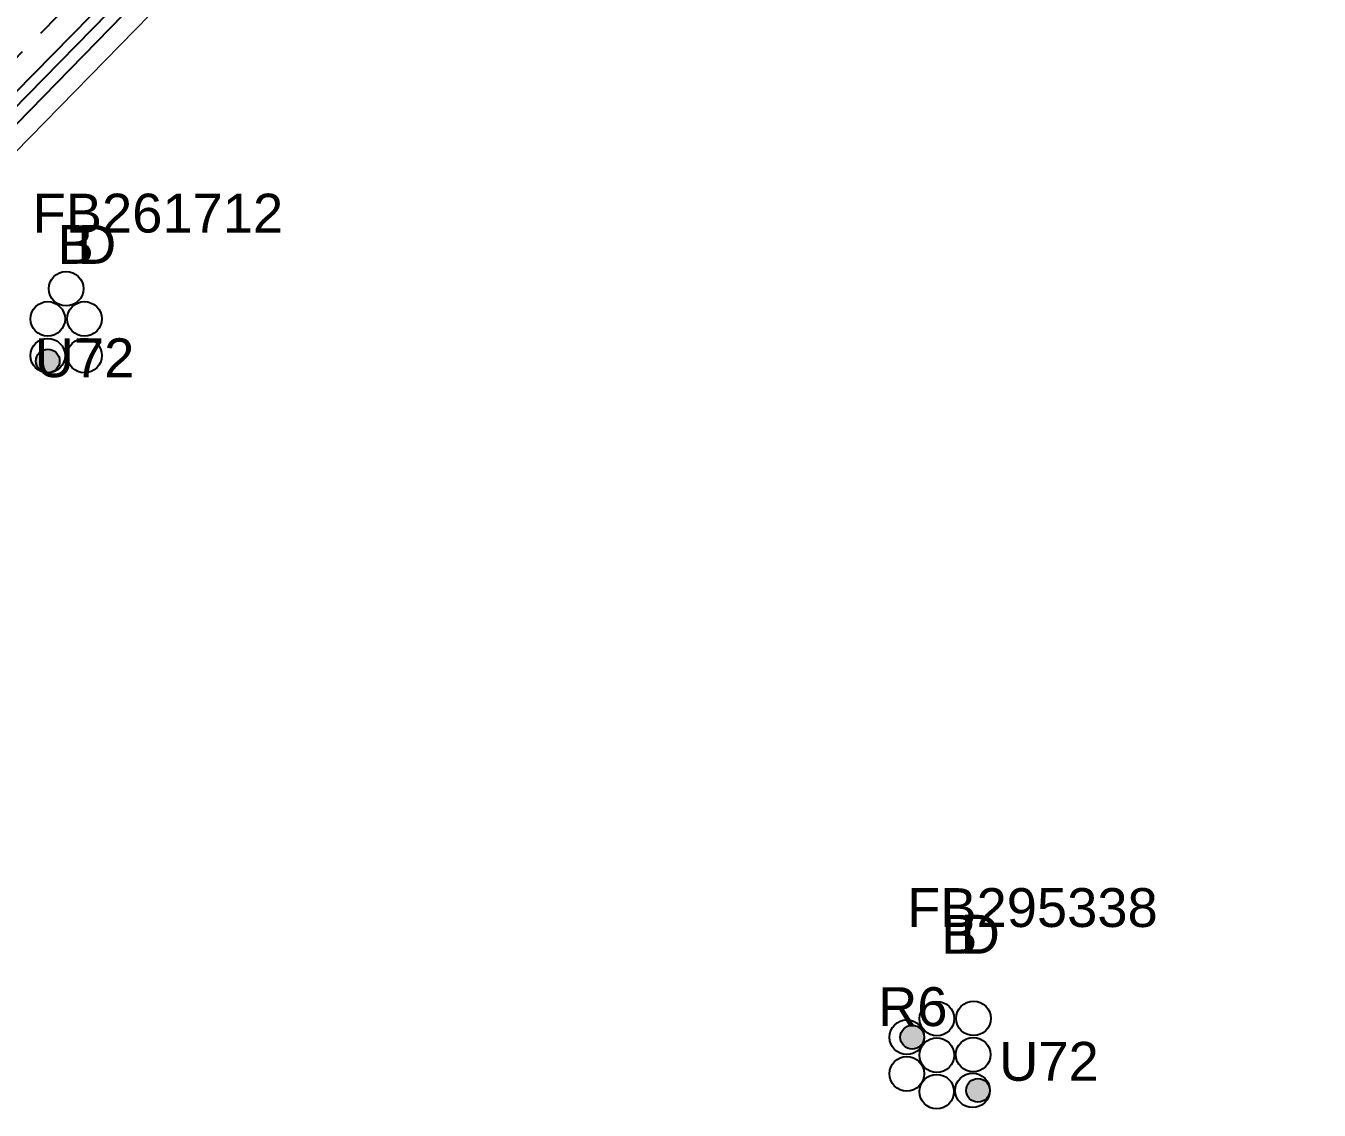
# Model space of a CAD drawing. Header units: metres. Extents: x 0 to 294317, y 0 to 6233398.
# Drawn here: x 292469.4 to 292529.3, y 6232106.2 to 6232156.4 of the extents above; entities that cross this region are included whole.
import ezdxf
from ezdxf.enums import TextEntityAlignment as Align

# ---------------------------------------------------------------- set-up
doc = ezdxf.new("R2010")
doc.units = ezdxf.units.M
doc.linetypes.add('Cable Exist UG', pattern=[8.2, 4, -1.2, 1.8, -1.2])
doc.layers.get('0').update_dxf_attribs({"color": 6})
for name, color, linetype in [('_User Miscellaneous2', 7, 'Continuous'), ('Duct_SP_EXT', 7, 'Continuous'), ('Mains_HV_EXT', 7, 'Continuous'), ('Services_SP_EXT', 7, 'Continuous')]:
    doc.layers.add(name, color=color, linetype=linetype)
doc.layers.add('Cadastre Land Parcels_SP_EXT', color=9, linetype='Continuous', lineweight=5)
doc.layers.add('Cadastre Roads_SP_EXT', color=9, linetype='Continuous', lineweight=5)
doc.styles.get("Standard").update_dxf_attribs({"font": 'arial.ttf'})

# ---------------------------------------------------------------- blocks, each defined once
blk = doc.blocks.new('DUCT_EXT')
blk.add_circle((0, 0.8), 0.8)
at = {"flags": 1}
blk.add_attdef('Z', (0, 0), '', height=0.2, dxfattribs=at)
at = {"flags": 9}
for tag, p in [('DUCT_CODE', (0, 0)), ('XSECT_TYPE', (0, -0.2)), ('STATE', (0, -0.6)), ('FB_REFERENCE', (0, -0.4)), ('NOTES', (0, -0.8))]:
    blk.add_attdef(tag, text='', height=0.2, dxfattribs=at).set_placement(p, align=Align.MIDDLE_LEFT)
blk = doc.blocks.new('CABLE_LARGE_EXT')
h = blk.add_hatch(color=256)
edge = h.paths.add_edge_path()
edge.add_arc((0, 0.55), 0.55, 0, 360)
blk.add_circle((0, 0.55), 0.55)
at = {"flags": 1}
blk.add_attdef('Z', (0, 0), '', height=0.2, dxfattribs=at)
at = {"flags": 9}
for tag, p in [('COND_CODE', (0, 0)), ('XSECT_SIZE', (0, -0.6)), ('STATE', (0, -0.4)), ('FB_REFERENCE', (0, -0.2)), ('NOTES', (0, -0.8))]:
    blk.add_attdef(tag, text='', height=0.2, dxfattribs=at).set_placement(p, align=Align.MIDDLE_LEFT)

msp = doc.modelspace()

# ---------------------------------------------------------------- linework, layer by layer
at = {"layer": 'Cadastre Land Parcels_SP_EXT', "linetype": 'Continuous'}
msp.add_lwpolyline([(292529.337, 6232212.336), (292440.469, 6232121.472)], dxfattribs=at)
at = {"layer": 'Cadastre Roads_SP_EXT', "linetype": 'Continuous'}
msp.add_lwpolyline([(292382.691, 6232062.396), (292440.469, 6232121.472), (292529.337, 6232212.336), (292487.544, 6232247.522), (292479.392, 6232254.385), (292476.066, 6232248.442), (292466.732, 6232238.647), (292437.997, 6232207.767), (292431.162, 6232198.449), (292428.874, 6232190.32), (292378.459, 6232144.707)], dxfattribs=at)
at = {"layer": 'Duct_SP_EXT'}
for p, q in [((292361.964, 6232044.005), (292499.488, 6232184.551)), ((292362.325, 6232043.688), (292499.831, 6232184.216))]:
    msp.add_line(p, q, dxfattribs=at)
at = {"layer": 'Mains_HV_EXT', "linetype": 'Cable Exist UG'}
msp.add_lwpolyline([(292332.829, 6232010.983), (292334.203, 6232010.281), (292361.247, 6232044.681), (292498.832, 6232185.468)], dxfattribs=at)
at = {"layer": 'Services_SP_EXT'}
msp.add_lwpolyline([(292384.565, 6232061.953), (292383.592, 6232064.333), (292508.021, 6232191.897), (292524.301, 6232208.722), (292524.654, 6232210.591)], dxfattribs=at)

# ---------------------------------------------------------------- block references
at = {"layer": 'Duct_SP_EXT'}
for name, p in [('DUCT_EXT', (292471.313, 6232143.47)), ('DUCT_EXT', (292470.463, 6232142.07)), ('DUCT_EXT', (292472.163, 6232142.07)), ('DUCT_EXT', (292470.463, 6232140.37)), ('DUCT_EXT', (292472.163, 6232140.37)), ('CABLE_LARGE_EXT', (292470.463, 6232140.37))]:
    msp.add_blockref(name, p, dxfattribs=at)
at = {"layer": 'Duct_SP_EXT', "rotation": 90}
for name, p in [('DUCT_EXT', (292512.438, 6232110.46)), ('DUCT_EXT', (292514.134, 6232110.472)), ('DUCT_EXT', (292511.043, 6232109.598)), ('CABLE_LARGE_EXT', (292511.043, 6232109.598)), ('DUCT_EXT', (292512.434, 6232108.768)), ('DUCT_EXT', (292514.12, 6232108.791)), ('DUCT_EXT', (292511.042, 6232107.904)), ('DUCT_EXT', (292512.428, 6232107.079)), ('DUCT_EXT', (292514.089, 6232107.138)), ('CABLE_LARGE_EXT', (292514.089, 6232107.138))]:
    msp.add_blockref(name, p, dxfattribs=at)

# ---------------------------------------------------------------- texts
at = {"layer": '_User Miscellaneous2'}
for s, p in [('FB261712', (292469.763, 6232146.87)), ('B', (292470.92, 6232145.421)), ('D', (292471.82, 6232145.421)), ('U72', (292469.863, 6232140.17)), ('FB295338', (292510.26, 6232114.704)), ('B', (292511.835, 6232113.466)), ('D', (292512.737, 6232113.47)), ('R6', (292508.914, 6232110.113)), ('U72', (292514.52, 6232107.582))]:
    msp.add_text(s, height=1.8, dxfattribs=at).set_placement(p)

doc.saveas('drawing.dxf')
